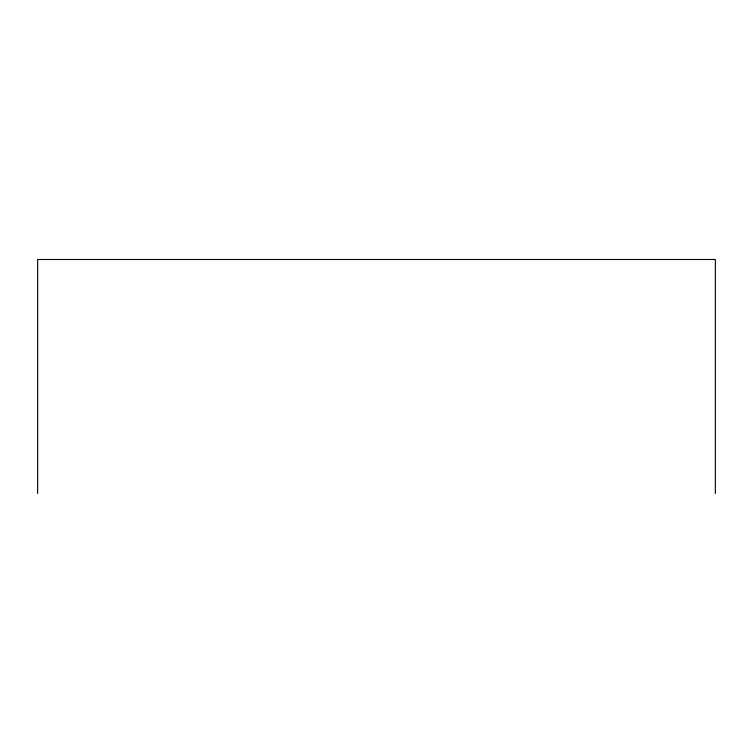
<?xml version="1.0" encoding="UTF-8"?>
<svg xmlns="http://www.w3.org/2000/svg" width="753" height="753" viewBox="0 0 753 753"><rect width="100%" height="100%" fill="white"/><g stroke="black" fill="none" stroke-linecap="round" stroke-linejoin="round"><path stroke-width="1.13" d="M715.35 493.497L715.35 259.503L37.65 259.503L37.65 493.497"/></g></svg>
